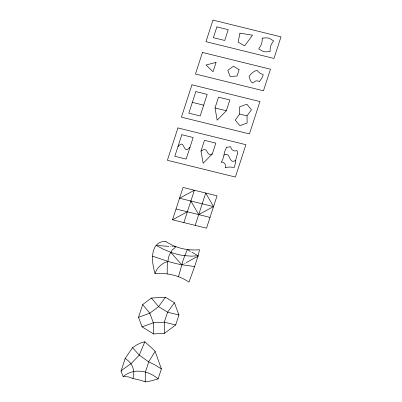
<?xml version="1.0" encoding="UTF-8"?>
<svg xmlns="http://www.w3.org/2000/svg" width="402" height="402" viewBox="0 0 402 402"><rect width="100%" height="100%" fill="white"/><g stroke="black" fill="none" stroke-linecap="round" stroke-linejoin="round"><path stroke-width="0.6" d="M145.202 381.9L145.373 371.79L146.042 370.096A18.959 4.05 -76.2 0 0 148.072 363.855L148.619 361.805A40.964 12.316 -58.3 0 0 151.298 357.659L155.137 351.363A68.707 16.085 36.1 0 0 152.448 348.619L144.836 341.785L141.162 342.795L136.921 344.785L132.539 347.705L125.143 358.499L121.007 371.202L123.158 376.563L128.384 376.88L132.896 378.493L141.223 380.428A65.194 23.869 -0.9 0 1 145.197 381.905L151.177 380.87L158.147 378.89L161.393 368.905L155.137 351.363M165.508 241.361C150.549 241.411 151.373 259.712 154.082 269.908C155.348 275.631 154.664 273.476 156.217 270.737C156.725 269.752 157.323 268.817 158.006 267.948C160.679 264.888 164.589 261.737 168.624 261.596A31.18 5.924 16.3 0 0 180.895 264.622L194.633 266.531L198.141 255.747L199.518 249.742A54.858 50.717 -18.2 0 1 187.342 249.531M235.492 162.076C235.552 161.468 235.637 160.865 235.738 160.267C228.477 165.297 230.773 150.795 223.944 155.092A23.17 21.422 -18.2 0 1 221.361 162.167M187.347 249.516A50.506 46.692 -18.2 0 1 176.011 246.722L172.076 250.15L169.277 255.245A11.316 4.04 -79.3 0 0 168.538 257.511L167.282 264.888L167.162 273.938A50.506 46.692 -18.2 0 1 178.493 276.727L182.875 261.044A11.316 0.734 -73.2 0 1 183.613 258.777L187.347 249.516L189.754 251.029M223.949 155.061L224.462 152.589A19.999 18.492 -18.2 0 1 226.778 147.222M132.896 378.493C135.333 371.503 132.76 363.438 126.444 359.413A39.039 5.065 53.3 0 0 125.143 358.504M138.544 317.289L142.675 304.58L151.469 298.028L165.448 297.229L174.423 302.776L178.93 314.987L175.684 324.972L164.493 333.313L153.509 333.936L142.087 326.881L138.544 317.289L149.8 313.198L158.594 306.641L165.448 297.229M172.523 219.793L183.046 187.443L217.05 195.824L206.527 228.175L172.523 219.793L187.367 211.804M200.99 151.097L204.492 140.313L215.829 143.107L212.321 153.891L203.146 163.277L200.99 151.097A13.291 12.286 -18.2 0 1 201.94 150.599C207.985 146.122 206.492 157.383 212.321 153.891M215.015 107.962L218.522 97.178L229.859 99.972L226.351 110.756L217.175 120.143L215.015 107.962L226.351 110.756M183.86 222.587L194.382 190.236L179.538 198.226L213.542 206.608L205.713 193.03L195.196 225.381M194.633 266.531L188.995 282.093A54.858 50.717 -18.2 0 0 178.503 276.712M144.836 341.785L139.268 355.117L131.107 363.599L123.283 369.136A39.039 14.869 -20.3 0 0 121.012 371.202M239.687 114.042L235.265 120.113L239.863 125.675L247.124 123.037L247.019 115.846L251.441 109.776L246.843 104.213L239.582 106.852L239.687 114.042L247.019 115.846M174.423 302.776L167.569 312.188L164.323 322.168L164.493 333.313M123.158 376.563C133.665 367.915 148.152 370.317 158.147 378.89M195.673 257.31L195.171 257.617M194.92 257.772L187.99 261.687M213.542 206.608L198.704 214.598L190.875 201.02M187.729 261.823L186.814 262.295M186.553 262.426L186.161 262.627M185.116 263.144L184.593 263.405M183.161 264.099L181.734 264.782L170.664 252.255L163.438 249.245L156.076 245.381L168.262 246.336M142.087 326.881L153.343 322.796L164.323 322.168L175.684 324.972M175.599 246.712L176.011 246.722A54.858 50.717 -18.2 0 1 165.518 241.346M175.322 246.707L174.905 246.697M174.624 246.687L174.342 246.677M174.061 246.667L173.775 246.657M173.061 246.627L172.77 246.612M172.478 246.602L172.036 246.577M170.85 246.511L170.554 246.491M168.724 246.371L168.418 246.346M234.135 167.338L229.225 167.016A11.864 10.97 -18.2 0 0 225.587 167.805M192.347 102.374L203.683 105.168M176.031 209.01L210.035 217.392M178.93 314.987L167.569 312.188L158.594 306.641L151.469 298.028M167.714 261.33L152.569 256.164M170.664 252.255L171.553 252.572A31.18 13.578 19.9 0 0 183.83 255.602L191.483 256.159L198.141 255.747L191.875 252.235M259.32 81.42L256.908 80.832A4.161 3.844 -18.2 0 0 255.677 80.968L252.456 82.963A8.196 7.578 -18.2 0 1 250.426 80.546L249.039 76.365L251.019 73.958A13.738 12.698 -18.2 0 1 255.22 70.988L256.978 70.249L258.868 72.3A11.834 10.939 -18.2 0 0 260.426 73.42L263.285 74.707L263.134 75.184A16.216 14.99 -18.2 0 1 259.33 81.435M190.337 251.371L189.92 251.124M161.393 368.905L154.85 364.875L148.619 361.805L139.268 355.117L132.539 347.705M142.675 304.58L149.8 313.198L153.343 322.796L153.509 333.936M154.991 273.727A54.858 50.717 -18.2 0 1 167.162 273.918M198.196 256.225A18.477 2.507 -33.4 0 1 196.121 257.541M235.713 160.267A35.994 33.276 -18.2 0 1 237.833 153.252A25.316 23.406 -18.2 0 1 237.306 151.76L236.989 150.594L235.22 150.931A4.347 4.015 -18.2 0 1 233.049 150.413A4.623 4.271 -18.2 0 1 232.421 149.991A5.131 4.744 -18.2 0 1 231.17 148.413L230.668 146.705A27.919 25.808 -18.2 0 1 226.793 147.222M221.331 162.142A4 3.693 -18.2 0 1 224.276 163.157L225.155 164.328L225.633 165.845A6.789 6.276 -18.2 0 1 225.582 167.8M235.517 162.076A21.025 19.437 -18.2 0 1 234.115 167.332M177.965 146.584A16.879 15.603 -18.2 0 1 178.719 145.901C184.764 138.936 183.206 154.876 189.252 147.911A16.879 15.603 -18.2 0 0 190.005 147.222M262.265 38.798L262.054 41.657A16.05 14.839 -18.2 0 1 260.737 45.702L258.727 48.848L262.566 51.16A12.01 11.1 -18.2 0 0 265.4 51.858L270.064 51.642L270.244 48.044A16.05 14.839 -18.2 0 1 271.561 43.999L273.571 40.858L269.732 38.547A12.01 11.1 -18.2 0 0 266.898 37.848L262.235 38.064L262.265 38.798M239.959 33.155L238.135 42.14L244.647 45.843L252.516 35.2L239.959 33.155M177.91 127.936L167.388 160.287L235.401 177.051L245.918 144.7L177.91 127.936M191.94 84.802L181.418 117.153L249.426 133.916L259.948 101.565L191.94 84.802M202.462 52.451L195.447 74.018L263.456 90.782L270.471 69.214L202.462 52.451M212.98 20.1L205.965 41.667L273.978 58.431L280.993 36.863L212.98 20.1M181.825 134.725L174.81 156.293L186.146 159.086L193.161 137.519L181.825 134.725M195.854 91.591L188.839 113.158L200.176 115.952L207.186 94.385L195.854 91.591M216.894 26.889L213.387 37.672L224.723 40.466L228.23 29.683L216.894 26.889M216.055 62.405L213.02 71.747L206.035 64.978L216.055 62.405M239.115 69.712L237.054 76.048L230.08 76.445L227.833 70.35L233.416 66.189L239.115 69.712"/></g></svg>
